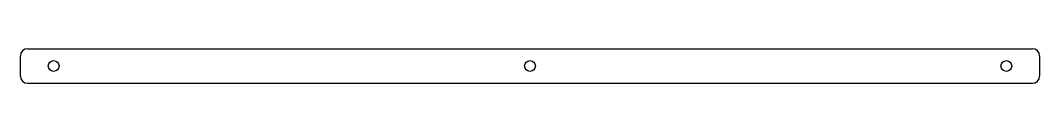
# Model space of a CAD drawing. Header units: millimetres. Extents: x 3 to 288, y 5 to 14.
import ezdxf

# ---------------------------------------------------------------- set-up
doc = ezdxf.new("R2010")
doc.units = ezdxf.units.MM
doc.layers.add('Over', color=2, linetype='Continuous')
doc.layers.add('Protector', color=5, linetype='Continuous')

msp = doc.modelspace()

# ---------------------------------------------------------------- linework, layer by layer
at = {"layer": 'Over', "color": 7, "linetype": 'Continuous', "true_color": 0xffffff}
for centre in [(12.78, 9.46), (145.64, 9.46), (278.5, 9.46)]:
    msp.add_circle(centre, 1.5, dxfattribs=at)
at = {"layer": 'Protector', "color": 7, "true_color": 0xffffff}
for p, q in [((5.5, 14.31), (285.78, 14.31)), ((3.5, 6.61), (3.5, 12.31)), ((287.78, 12.31), (287.78, 6.61)), ((5.5, 4.61), (285.78, 4.61))]:
    msp.add_line(p, q, dxfattribs=at)
for centre, start, end in [((5.5, 12.31), 90, 180), ((285.78, 12.31), 0, 90), ((5.5, 6.61), 180, 270), ((285.78, 6.61), 270, 0)]:
    msp.add_arc(centre, 2, start, end, dxfattribs=at)

doc.saveas('drawing.dxf')
